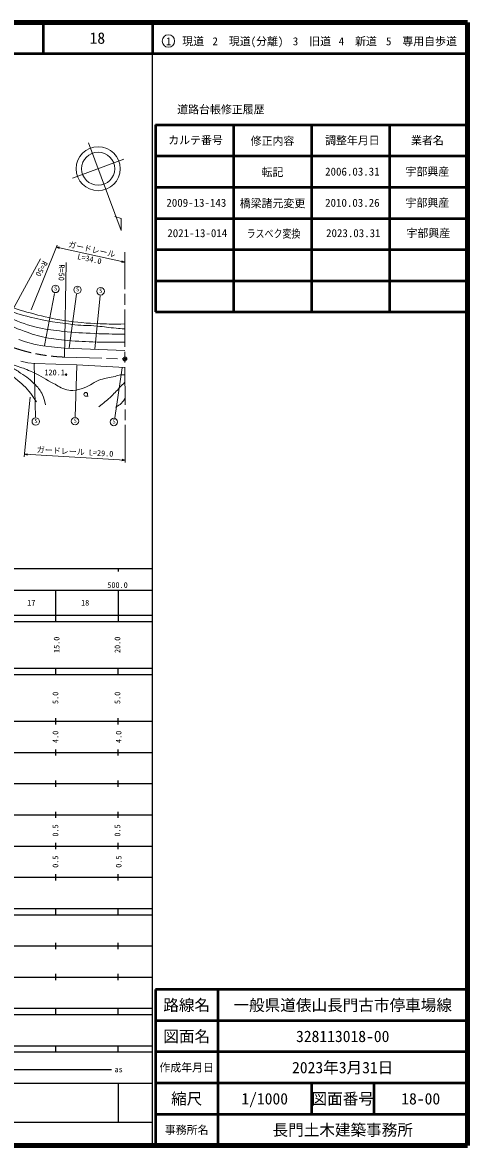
# Model space of a CAD drawing. Units: millimetres, scale not verified. Extents: x 40000 to 680000, y 20000 to 380000.
# Drawn here: x 537376 to 680000, y 20000 to 380000 of the extents above; entities that cross this region are included whole.
import ezdxf
from ezdxf.enums import TextEntityAlignment as Align

# ---------------------------------------------------------------- set-up
doc = ezdxf.new("R2010")
doc.units = ezdxf.units.MM
doc.header["$LTSCALE"] = 1000
doc.header["$PDMODE"] = 32
doc.header["$PDSIZE"] = 500
doc.linetypes.add('CHAIN', pattern=[18.5, 12, -1.5, 3.5, -1.5])
for name, color, linetype, lineweight in [('M-BGD', 7, 'Continuous', 13), ('M-BMK', 2, 'CHAIN', 13), ('M-BMK-SRVR', 3, 'Continuous', 13), ('M-STR-HTXT', 7, 'Continuous', 13), ('M-TTL', 2, 'Continuous', 140), ('M-TTL-BAND', 7, 'Continuous', 25), ('M-TTL-FRAM', 2, 'Continuous', 50), ('M-TTL-LINE', 7, 'Continuous', 50), ('M-TTL-TXT', 7, 'Continuous', 13)]:
    doc.layers.add(name, color=color, linetype=linetype, lineweight=lineweight)
doc.layers.add('M-OTRS', color=6, linetype='Continuous')
doc.styles.add('ＭＳ ゴシック', font='')
doc.styles.get('ＭＳ ゴシック').set_extended_font_data('MS Gothic')

msp = doc.modelspace()

# ---------------------------------------------------------------- linework, layer by layer
at = {"layer": 'M-BGD'}
for p, q in [((544401, 276477), (547638, 293140)), ((552345, 275727), (554718, 292879)), ((560564, 275361), (562266, 292422)), ((536231, 278366), (538388, 277639)), ((538388, 277639), (541465, 276815)), ((541465, 276815), (543889, 276355)), ((543889, 276355), (547637, 275869)), ((547637, 275869), (550846, 275641)), ((550846, 275641), (570215, 274826)), ((536799, 271378), (539053, 270942)), ((539053, 270942), (541379, 270700)), ((541075, 270602), (541545, 253478)), ((541379, 270700), (554836, 270245)), ((554794, 270043), (554227, 253620)), ((554836, 270245), (570224, 269446)), ((569342, 269302), (566951, 253273)), ((557658, 260182), (558458, 260182))]:
    msp.add_line(p, q, dxfattribs=at)
for centre, radius in [((547950, 294594), 1200), ((555001, 294303), 1200), ((562416, 293830), 1200), ((551355, 267113), 150), ((551355, 267113), 120), ((551355, 267113), 90), ((551355, 267113), 60), ((551355, 267113), 30), ((551355, 267113), 20), ((557658, 260782), 600), ((541639, 252079), 1200), ((554215, 252188), 1200), ((566646, 251934), 1200)]:
    msp.add_circle(centre, radius, dxfattribs=at)
for points, knots in [([(306765, 267922), (308239, 268205), (308653, 268292), (309847, 268594), (311285, 268958), (312056, 269283), (313482, 269693), (314383, 269951), (314943, 269926), (315808, 270290), (319985, 272048), (322024, 273661), (325945, 275934), (329690, 278105), (331759, 279372), (335468, 281604), (338272, 283292), (339843, 284236), (342628, 285957), (346046, 288069), (348033, 289143), (351351, 291409), (353929, 293169), (355269, 294303), (357785, 296152), (360252, 297966), (361560, 299089), (364109, 300786), (367516, 303055), (369543, 304148), (373132, 306116), (375838, 307599), (377340, 308497), (380220, 309605), (383797, 310981), (385975, 311235), (389706, 312113), (393357, 312971), (395422, 313404), (399138, 313912), (405486, 314780), (409110, 314618), (415494, 315166), (420918, 315631), (423944, 316040), (429370, 316488), (432199, 316721), (433784, 316862), (436621, 316979), (441110, 317163), (443633, 317008), (448124, 316870), (450769, 316788), (452252, 316696), (454885, 316433), (458507, 316072), (460473, 315410), (464072, 314861), (465701, 314613), (466612, 314447), (468252, 314280), (470290, 314072), (471461, 314237), (473485, 313916), (476772, 313395), (478597, 312969), (481809, 312099), (487140, 310656), (490128, 309810), (495307, 307892), (500470, 305980), (503408, 304945), (508283, 302385), (510396, 301276), (511512, 300526), (513512, 299223), (514643, 298487), (515233, 298009), (516356, 297261), (517863, 296255), (518738, 295738), (520249, 294738), (522093, 293520), (523044, 292707), (524950, 291588), (527611, 290026), (529189, 289287), (532025, 288072), (534986, 286803), (536739, 286280), (539876, 285552), (545398, 284270), (548548, 283733), (554182, 283114), (556944, 282810), (558516, 282940), (561282, 282677), (563680, 282449), (565013, 282222), (567412, 281999), (568502, 281898), (568852, 281864), (570203, 281757)], [0, 0, 0, 0, 1, 1, 1, 2, 2, 2, 3, 3, 3, 4, 4, 4, 5, 5, 5, 6, 6, 6, 7, 7, 7, 8, 8, 8, 9, 9, 9, 10, 10, 10, 11, 11, 11, 12, 12, 12, 13, 13, 13, 14, 14, 14, 15, 15, 15, 16, 16, 16, 17, 17, 17, 18, 18, 18, 19, 19, 19, 20, 20, 20, 21, 21, 21, 22, 22, 22, 23, 23, 23, 24, 24, 24, 25, 25, 25, 26, 26, 26, 27, 27, 27, 28, 28, 28, 29, 29, 29, 30, 30, 30, 31, 31, 31, 32, 32, 32, 33, 33, 33, 34, 34, 34, 34]), ([(307475, 269318), (308551, 269210), (308929, 269197), (309858, 269261), (311099, 269346), (311771, 269606), (312970, 269939), (314858, 270465), (315902, 270836), (317698, 271619), (319583, 272442), (320563, 273071), (322337, 274112), (323865, 275009), (324702, 275545), (326192, 276503), (329666, 278736), (331586, 280027), (335012, 282332), (337806, 284212), (339384, 285247), (342146, 287174), (346963, 290536), (349576, 292541), (354399, 295893), (357760, 298229), (359785, 299337), (363068, 301781), (364802, 303073), (365543, 304094), (367321, 305325), (369055, 306526), (370109, 307100), (372037, 307956), (376739, 310044), (379608, 310651), (384576, 311990), (388544, 313059), (390861, 313259), (394880, 314116), (397769, 314732), (399358, 315224), (402268, 315732), (408603, 316836), (412228, 316950), (418624, 317613), (424015, 318171), (427028, 318680), (432445, 318839), (437045, 318974), (439624, 318710), (444221, 318512), (449369, 318290), (452265, 318248), (457388, 317694), (461711, 317227), (464093, 316657), (468367, 315854), (473986, 314799), (477143, 314213), (482678, 312783), (486971, 311674), (489308, 310812), (493546, 309512), (496478, 308612), (498181, 308279), (501043, 307176), (503539, 306215), (504920, 305611), (507294, 304378), (509689, 303135), (510911, 302224), (513201, 300798), (515363, 299450), (516539, 298639), (518689, 297272), (521322, 295598), (522743, 294570), (525450, 293019), (528327, 291371), (529933, 290394), (533005, 289144), (536030, 287913), (537811, 287431), (540965, 286581), (544708, 285573), (546837, 285085), (550670, 284510), (555154, 283836), (557697, 283592), (562228, 283419), (565340, 283301), (566418, 283285), (570200, 283365)], [0, 0, 0, 0, 1, 1, 1, 2, 2, 2, 3, 3, 3, 4, 4, 4, 5, 5, 5, 6, 6, 6, 7, 7, 7, 8, 8, 8, 9, 9, 9, 10, 10, 10, 11, 11, 11, 12, 12, 12, 13, 13, 13, 14, 14, 14, 15, 15, 15, 16, 16, 16, 17, 17, 17, 18, 18, 18, 19, 19, 19, 20, 20, 20, 21, 21, 21, 22, 22, 22, 23, 23, 23, 24, 24, 24, 25, 25, 25, 26, 26, 26, 27, 27, 27, 28, 28, 28, 29, 29, 29, 30, 30, 30, 31, 31, 31, 31]), ([(519339, 290342), (521430, 289007), (522026, 288649), (523797, 287646), (526206, 286283), (527618, 285630), (530121, 284448), (533134, 283025), (534802, 282161), (537936, 281031), (540543, 280091), (542030, 279596), (544742, 279023), (547433, 278455), (548981, 278333), (551720, 278078), (555443, 277731), (557542, 277671), (561279, 277569), (564767, 277475), (565923, 277483), (570210, 277533)], [0, 0, 0, 0, 1, 1, 1, 2, 2, 2, 3, 3, 3, 4, 4, 4, 5, 5, 5, 6, 6, 6, 7, 7, 7, 7]), ([(522695, 290333), (523965, 289699), (524314, 289528), (525373, 289059), (526537, 288542), (527239, 288368), (528394, 287831), (530363, 286915), (531355, 286168), (533353, 285315), (536912, 283795), (538951, 282948), (542730, 282117), (545646, 281475), (547321, 281299), (550291, 280990), (554269, 280576), (556512, 280475), (560509, 280299), (564294, 280133), (565544, 280119), (570206, 280081)], [0, 0, 0, 0, 1, 1, 1, 2, 2, 2, 3, 3, 3, 4, 4, 4, 5, 5, 5, 6, 6, 6, 7, 7, 7, 7]), ([(522121, 272299), (523178, 271775), (523493, 271634), (524397, 271265), (525690, 270736), (526471, 270595), (527789, 270134), (529043, 269696), (529811, 269584), (530972, 268939), (532726, 267962), (533574, 267182), (535107, 265885), (537172, 264140), (538417, 263192), (540041, 261031), (540795, 260027), (541092, 259638), (541834, 258365)], [0, 0, 0, 0, 1, 1, 1, 2, 2, 2, 3, 3, 3, 4, 4, 4, 5, 5, 5, 6, 6, 6, 6]), ([(526247, 272627), (527619, 272061), (527966, 271915), (529065, 271454), (530840, 270708), (531864, 270355), (533597, 269515), (534902, 268882), (535589, 268432), (536795, 267625), (538772, 266303), (539893, 265528), (541544, 263816), (542595, 262728), (543153, 262031), (543780, 260654), (544322, 259464), (544449, 258894), (544707, 257437)], [0, 0, 0, 0, 1, 1, 1, 2, 2, 2, 3, 3, 3, 4, 4, 4, 5, 5, 5, 6, 6, 6, 6]), ([(527012, 272892), (528746, 272186), (529220, 272001), (530655, 271481), (532466, 270826), (533525, 270587), (535344, 269955), (537152, 269327), (538173, 268985), (539924, 268210), (542658, 267000), (544041, 266016), (546693, 264635), (548349, 263772), (549171, 263033), (550946, 262454), (551908, 262140), (552497, 262028), (553508, 262072), (554948, 262135), (555746, 262414), (557107, 262890), (559282, 263652), (560213, 264765), (562395, 265507), (564171, 266111), (565264, 266090), (567084, 266543), (567767, 266713), (568117, 266961), (568816, 267040), (569364, 267101), (569597, 267096), (570228, 267040)], [0, 0, 0, 0, 1, 1, 1, 2, 2, 2, 3, 3, 3, 4, 4, 4, 5, 5, 5, 6, 6, 6, 7, 7, 7, 8, 8, 8, 9, 9, 9, 10, 10, 10, 11, 11, 11, 11]), ([(561854, 256843), (563597, 258163), (564118, 258555), (565453, 259787), (566759, 260992), (567369, 261791), (568615, 263058), (569245, 263699), (569444, 263902), (570232, 264694)], [0, 0, 0, 0, 1, 1, 1, 2, 2, 2, 3, 3, 3, 3]), ([(567197, 256734), (568082, 257177), (568462, 257347), (569087, 257970), (569633, 258513), (569819, 258815), (570241, 259569)], [0, 0, 0, 0, 1, 1, 1, 2, 2, 2, 2])]:
    msp.add_open_spline(points, degree=3, knots=knots, dxfattribs=at)
msp.add_point((551355, 267113), dxfattribs=at)
at = {"layer": 'M-BMK'}
for p, q in [((570276, 238970), (570161, 306380)), ((550820, 272736), (570220, 272136))]:
    msp.add_line(p, q, dxfattribs=at)
msp.add_arc((552657, 328062), 55356, 244.50377, 268.09749, dxfattribs=at)
at = {"layer": 'M-BMK-SRVR'}
for p, q in [((558568, 341403), (568983, 313269)), ((569908, 336185), (553359, 330058)), ((568968, 317213), (566938, 317844)), ((568983, 313269), (568968, 317213))]:
    msp.add_line(p, q, dxfattribs=at)
for centre, radius in [((561633, 333122), 7059), ((561633, 333122), 5294), ((570220, 272136), 600)]:
    msp.add_circle(centre, radius, dxfattribs=at)
at = {"layer": 'M-OTRS'}
msp.add_point((570220, 272136), dxfattribs=at)
at = {"layer": 'M-STR-HTXT'}
for p, q in [((540170, 287921), (548543, 308663)), ((548256, 307952), (549286, 307982)), ((548256, 307952), (570166, 303141)), ((548256, 307952), (549179, 307494)), ((528829, 278097), (543198, 304267)), ((550820, 272736), (551356, 303069)), ((570166, 303141), (569136, 303111)), ((570166, 303141), (569243, 303599)), ((539799, 259847), (537908, 240810)), ((537984, 241576), (538997, 241769)), ((537984, 241576), (570275, 239724)), ((537984, 241576), (538968, 241269)), ((570275, 239724), (569263, 239532)), ((570275, 239724), (569291, 240031))]:
    msp.add_line(p, q, dxfattribs=at)
at = {"layer": 'M-TTL'}
for p, q in [((680000, 380000), (40000, 380000)), ((680000, 20000), (680000, 380000)), ((40000, 20000), (680000, 20000))]:
    msp.add_line(p, q, dxfattribs=at)
at = {"layer": 'M-TTL-BAND'}
for p, q in [((579000, 20000), (579000, 370000)), ((40000, 205000), (579000, 205000)), ((568000, 205000), (568000, 204000)), ((68000, 198000), (579000, 198000)), ((548000, 198000), (548000, 188000)), ((568000, 198000), (568000, 188000)), ((40000, 190000), (579000, 190000)), ((40000, 188000), (579000, 188000)), ((40000, 173000), (579000, 173000)), ((548000, 173000), (548000, 171000)), ((568000, 171000), (568000, 173000)), ((40000, 171000), (579000, 171000)), ((40000, 156000), (579000, 156000)), ((548000, 157000), (548000, 155000)), ((568000, 155000), (568000, 157000)), ((46000, 146000), (579000, 146000)), ((548000, 147000), (548000, 145000)), ((568000, 145000), (568000, 147000)), ((548000, 137000), (548000, 135000)), ((568000, 135000), (568000, 137000)), ((52000, 136000), (579000, 136000)), ((46000, 126000), (579000, 126000)), ((548000, 127000), (548000, 125000)), ((568000, 125000), (568000, 127000)), ((52000, 116000), (579000, 116000)), ((548000, 117000), (548000, 115000)), ((568000, 115000), (568000, 117000)), ((46000, 106000), (579000, 106000)), ((548000, 107000), (548000, 105000)), ((568000, 105000), (568000, 107000)), ((40000, 96000), (579000, 96000)), ((40000, 94000), (579000, 94000)), ((548000, 96000), (548000, 94000)), ((568000, 94000), (568000, 96000)), ((49000, 84000), (579000, 84000)), ((548000, 85000), (548000, 83000)), ((568000, 83000), (568000, 85000)), ((40000, 74000), (579000, 74000)), ((548000, 75000), (548000, 73000)), ((568000, 73000), (568000, 75000)), ((40000, 64000), (579000, 64000)), ((40000, 62000), (579000, 62000)), ((548000, 64000), (548000, 62000)), ((568000, 62000), (568000, 64000)), ((40000, 52000), (579000, 52000)), ((548000, 52000), (548000, 50000)), ((568000, 50000), (568000, 52000)), ((40000, 50000), (579000, 50000)), ((70805, 44406), (565903, 44406)), ((40000, 40000), (579000, 40000)), ((568000, 40000), (568000, 27500)), ((68000, 27500), (579000, 27500))]:
    msp.add_line(p, q, dxfattribs=at)
at = {"layer": 'M-TTL-FRAM'}
for p, q in [((580000, 347197), (580000, 287197)), ((580000, 347197), (680000, 347197)), ((580000, 287197), (680000, 287197)), ((680000, 70000), (580000, 70000)), ((580000, 70000), (580000, 20000))]:
    msp.add_line(p, q, dxfattribs=at)
at = {"layer": 'M-TTL-LINE'}
for p, q in [((543997, 380000), (543997, 370000)), ((579000, 380000), (579000, 370000)), ((40000, 370000), (680000, 370000)), ((605000, 347197), (605000, 287197)), ((630000, 347197), (630000, 287197)), ((655000, 347197), (655000, 287197)), ((580000, 337197), (680000, 337197)), ((580000, 327197), (680000, 327197)), ((580000, 317197), (680000, 317197)), ((580000, 307197), (680000, 307197)), ((580000, 297197), (680000, 297197)), ((600000, 70000), (600000, 20000)), ((680000, 60000), (580000, 60000)), ((680000, 50000), (580000, 50000)), ((680000, 40000), (580000, 40000)), ((630000, 40000), (630000, 30000)), ((650000, 40000), (650000, 30000)), ((680000, 30000), (580000, 30000))]:
    msp.add_line(p, q, dxfattribs=at)
at = {"layer": 'M-TTL-TXT'}
msp.add_circle((584147, 374034), 2000, dxfattribs=at)

# ---------------------------------------------------------------- texts
at = {"layer": 'M-BGD', "style": 'ＭＳ ゴシック'}
for p in [(547486, 295431), (554537, 295140), (561952, 294668), (541175, 252917), (553751, 253026), (566182, 252771)]:
    msp.add_text('S', height=1320, dxfattribs=at).set_placement(p, align=Align.TOP_LEFT)
msp.add_text('120.1', height=1833, dxfattribs=at).set_placement((547684, 267840), align=Align.MIDDLE_CENTER)
at = {"layer": 'M-STR-HTXT', "style": 'ＭＳ ゴシック'}
for s, rotation, p in [('ガードレール', 347.614, (559276, 305839)), ('R=50', 241.23, (542217, 301752)), ('L=34.0', 347.614, (558551, 302791)), ('R=50', 268.987, (548453, 299821)), ('ガードレール L=29.0', 356.717, (554147, 240950))]:
    msp.add_text(s, height=1833, rotation=rotation, dxfattribs=at).set_placement(p, align=Align.BOTTOM_CENTER)
at = {"layer": 'M-TTL-BAND', "style": 'ＭＳ ゴシック'}
msp.add_text('500.0', height=1833, dxfattribs=at).set_placement((567844, 198195), align=Align.BOTTOM_CENTER)
for s, p in [('17', (540212, 194000)), ('18', (557463, 194000)), ('as', (568201, 44406))]:
    msp.add_text(s, height=1833, dxfattribs=at).set_placement(p, align=Align.MIDDLE_CENTER)
for s, p in [('15.0', (548310, 180500)), ('20.0', (567811, 180500)), ('5.0', (547935, 163500)), ('5.0', (567811, 163500)), ('4.0', (547935, 151000)), ('4.0', (568186, 151000)), ('0.5', (547935, 121000)), ('0.5', (567811, 121000)), ('0.5', (547935, 111000)), ('0.5', (568186, 111000))]:
    msp.add_text(s, height=1833, rotation=90, dxfattribs=at).set_placement(p, align=Align.MIDDLE_CENTER)
at = {"layer": 'M-TTL-TXT', "style": 'ＭＳ ゴシック'}
for s, height, p in [('18', 3666, (561372, 375000)), ('1\u3000現道', 2566, (589448, 373958)), ('2\u3000現道(分離)', 2566, (609619, 373958)), ('3\u3000旧道', 2566, (630121, 373958)), ('4\u3000新道', 2566, (644824, 373958)), ('5\u3000専用自歩道', 2566, (665228, 373958)), ('道路台帳修正履歴', 2566, (600968, 352113)), ('カルテ番号', 2566, (592839, 342277)), ('修正内容', 2566, (617509, 342023)), ('調整年月日', 2566, (643089, 342197)), ('業者名', 2566, (667134, 342197)), ('転記', 2566, (617509, 332023)), ('2006.03.31', 2566, (643089, 332197)), ('宇部興産', 2566, (667134, 332197)), ('2009-13-143', 2566, (593089, 322197)), ('橋梁諸元変更', 2566, (617509, 322023)), ('2010.03.26', 2566, (643089, 322197)), ('宇部興産', 2566, (667134, 322197)), ('2021-13-014', 2566, (593395, 312466)), ('2023.03.31', 2566, (643395, 312466)), ('宇部興産', 2566, (667441, 312466)), ('路線名', 3666, (590000, 65000)), ('一般県道俵山長門古市停車場線', 3666, (640000, 65000)), ('図面名', 3666, (590000, 55000)), ('328113018-00', 3666, (640000, 55000)), ('2023年3月31日', 3666, (640000, 45000)), ('作成年月日', 2566, (590000, 45000)), ('縮尺', 3666, (590000, 35000)), ('1/1000', 3666, (615000, 35000)), ('図面番号', 3666, (640000, 35000)), ('18-00', 3666, (665000, 35000)), ('事務所名', 2566, (590000, 25000)), ('長門土木建築事務所', 3666, (640000, 25000))]:
    msp.add_text(s, height=height, dxfattribs=at).set_placement(p, align=Align.MIDDLE_CENTER)
at = {"layer": 'M-TTL-TXT', "style": 'ＭＳ ゴシック', "width": 0.8}
msp.add_text('ラスベク変換', height=2566, dxfattribs=at).set_placement((617815, 312292), align=Align.MIDDLE_CENTER)

doc.saveas('drawing.dxf')
